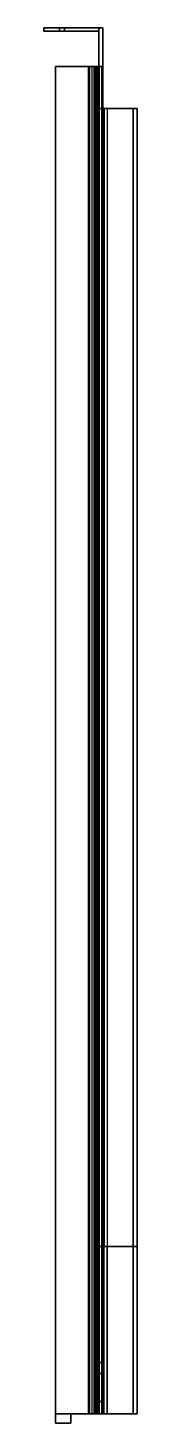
# Model space of a CAD drawing. Header units: millimetres. Extents: x 0 to 30, y -450 to 0.
import ezdxf

# ---------------------------------------------------------------- set-up
doc = ezdxf.new("R2010")
doc.units = ezdxf.units.MM
doc.layers.add('ACESSORIOS', color=1, linetype='Continuous')

msp = doc.modelspace()

# ---------------------------------------------------------------- linework, layer by layer
at = {"layer": 'ACESSORIOS'}
for p, q in [((17.7, 0, 88.8), (17.7, -26, 88.8)), ((17.7, 0, 88.8), (17.7, 0, 86)), ((17.7, -1, 86), (17.7, 0, 86)), ((17.7, -1, 86), (17.7, -1, 2.3)), ((17.7, -1, 2.3), (17.7, -12.5, 2.3)), ((3.7, -12.5, 2.3), (14.7, -12.5, 2.3)), ((3.7, -12.5, 2.3), (3.7, -450, 2.3)), ((3.7, -12.5, 1), (3.7, -450, 1)), ((14.35, -12.5, 1), (3.7, -12.5, 1)), ((14.35, -12.5, 1), (3.7, -12.5, 1)), ((3.7, -12.5, 1), (3.7, -12.5, 2.3)), ((3.7, -12.5, 2.3), (14.7, -12.5, 2.3)), ((14.35, -12.5, 1), (14.35, -447, 1)), ((15.55, -12.5, 0.31), (14.35, -12.5, 1)), ((14.7, -12.5, 2.3), (14.7, -447, 2.3)), ((14.7, -12.5, 2.3), (16.2, -12.5, 1.43)), ((16.2, -12.5, 1.43), (14.7, -12.5, 2.3)), ((17.7, -12.5, 2.3), (19, -12.5, 2.3)), ((17.7, -26, 79.3), (17.7, -393, 79.3)), ((17.7, -26, 88.8), (17.7, -26, 79.3)), ((17.7, -34, 61.5), (17.7, -394, 61.5)), ((17.7, -34, 25.5), (17.7, -394, 25.5)), ((17.7, -393, 79.3), (17.7, -447, 82.37)), ((17.7, -430.5, 28), (17.7, -443, 28)), ((17.7, -430.5, 33.94), (17.7, -430.5, 28)), ((17.7, -434, 40), (17.7, -430.5, 33.94)), ((17.7, -430.5, 2.3), (17.7, -443, 2.3)), ((17.7, -434, 58.5), (17.7, -434, 40)), ((17.7, -447, 58.5), (17.7, -434, 58.5)), ((17.7, -443, 32.5), (17.7, -447, 32.5)), ((17.7, -443, 28), (17.7, -443, 32.5)), ((17.7, -443, 2.3), (17.7, -447, 2.3)), ((3.7, -450, 1), (3.7, -447, 1)), ((8.7, -450, 2.3), (3.7, -450, 2.3)), ((3.7, -450, 1), (8.7, -450, 1)), ((8.7, -447, 2.3), (8.7, -450, 2.3)), ((14.7, -447, 2.3), (8.7, -447, 2.3)), ((8.7, -447, 1), (14.35, -447, 1)), ((8.7, -450, 1), (8.7, -447, 1)), ((14.35, -447, 1), (15.55, -447, 0.31)), ((15.55, -447, 0.31), (14.35, -447, 1)), ((16.2, -447, 1.43), (14.7, -447, 2.3)), ((16.2, -447, 1.43), (14.7, -447, 2.3)), ((17.7, -447, 32.5), (17.7, -447, 2.3)), ((17.7, -447, 82.37), (17.7, -447, 58.5)), ((19, -447, 32.5), (17.7, -447, 32.5)), ((17.7, -447, 32.5), (17.7, -447, 2.3)), ((19, -447, 2.3), (19, -447, 32.5))]:
    msp.add_line(p, q, dxfattribs=at)
at = {"layer": 'ACESSORIOS', "extrusion": (0, -1, 0)}
for p, q in [((14.7, -447, 2.3), (15.45, -447, 1.87)), ((15.45, -447, 1.87), (16.2, -447, 1.43))]:
    msp.add_line(p, q, dxfattribs=at)
at = {"layer": 'ACESSORIOS', "extrusion": (-1, 0, 0)}
for points, knots in [([(17.7, -34, 49.5), (17.7, -33.38, 49.84), (17.7, -32.77, 50.19), (17.7, -31.59, 50.96), (17.7, -31.01, 51.38), (17.7, -30.19, 52.08), (17.7, -29.93, 52.34), (17.7, -29.43, 52.87), (17.7, -29.2, 53.15), (17.7, -28.8, 53.76), (17.7, -28.63, 54.08), (17.7, -28.46, 54.6), (17.7, -28.41, 54.78), (17.7, -28.34, 55.14), (17.7, -28.33, 55.32), (17.7, -28.33, 55.5)], [0.035681408, 0.035681408, 0.035681408, 0.035681408, 0.037802221, 0.037802221, 0.039923033, 0.039923033, 0.040983439, 0.040983439, 0.042043845, 0.042043845, 0.043104252, 0.043104252, 0.043634455, 0.043634455, 0.044164658, 0.044164658, 0.044164658, 0.044164658]), ([(17.7, -28.33, 55.5), (17.7, -28.33, 55.68), (17.7, -28.34, 55.86), (17.7, -28.41, 56.22), (17.7, -28.45, 56.39), (17.7, -28.57, 56.74), (17.7, -28.64, 56.9), (17.7, -28.81, 57.23), (17.7, -28.9, 57.38), (17.7, -29.19, 57.83), (17.7, -29.42, 58.11), (17.7, -29.91, 58.65), (17.7, -30.17, 58.89), (17.7, -30.98, 59.6), (17.7, -31.55, 60.01), (17.7, -32.75, 60.8), (17.7, -33.37, 61.16), (17.7, -34, 61.5)], [0.044164658, 0.044164658, 0.044164658, 0.044164658, 0.04468949, 0.04468949, 0.045214321, 0.045214321, 0.045739153, 0.045739153, 0.046263985, 0.046263985, 0.047313648, 0.047313648, 0.048363312, 0.048363312, 0.050462639, 0.050462639, 0.052561966, 0.052561966, 0.052561966, 0.052561966]), ([(17.7, -34, 25.5), (17.7, -33.38, 25.84), (17.7, -32.76, 26.2), (17.7, -31.56, 26.98), (17.7, -30.98, 27.4), (17.7, -30.17, 28.11), (17.7, -29.91, 28.35), (17.7, -29.43, 28.87), (17.7, -29.2, 29.16), (17.7, -28.8, 29.77), (17.7, -28.63, 30.09), (17.7, -28.45, 30.6), (17.7, -28.41, 30.78), (17.7, -28.34, 31.14), (17.7, -28.33, 31.32), (17.7, -28.33, 31.5)], [0.014987921, 0.014987921, 0.014987921, 0.014987921, 0.017107577, 0.017107577, 0.019227233, 0.019227233, 0.020287061, 0.020287061, 0.021346889, 0.021346889, 0.022406717, 0.022406717, 0.02293663, 0.02293663, 0.023466544, 0.023466544, 0.023466544, 0.023466544]), ([(17.7, -28.33, 31.5), (17.7, -28.33, 31.68), (17.7, -28.35, 31.86), (17.7, -28.41, 32.22), (17.7, -28.45, 32.39), (17.7, -28.57, 32.74), (17.7, -28.64, 32.9), (17.7, -28.8, 33.22), (17.7, -28.9, 33.38), (17.7, -29.19, 33.83), (17.7, -29.42, 34.11), (17.7, -29.91, 34.64), (17.7, -30.16, 34.89), (17.7, -30.97, 35.59), (17.7, -31.56, 36.02), (17.7, -32.76, 36.8), (17.7, -33.38, 37.16), (17.7, -34, 37.5)], [0.023466544, 0.023466544, 0.023466544, 0.023466544, 0.023993303, 0.023993303, 0.024520061, 0.024520061, 0.025046819, 0.025046819, 0.025573577, 0.025573577, 0.026627094, 0.026627094, 0.02768061, 0.02768061, 0.029787643, 0.029787643, 0.031894676, 0.031894676, 0.031894676, 0.031894676]), ([(17.7, -34, 37.5), (17.7, -33.37, 37.84), (17.7, -32.75, 38.21), (17.7, -31.55, 38.99), (17.7, -30.97, 39.41), (17.7, -30.16, 40.12), (17.7, -29.9, 40.37), (17.7, -29.41, 40.9), (17.7, -29.18, 41.18), (17.7, -28.79, 41.78), (17.7, -28.63, 42.1), (17.7, -28.45, 42.61), (17.7, -28.41, 42.79), (17.7, -28.34, 43.14), (17.7, -28.33, 43.32), (17.7, -28.33, 43.5)], [0.023531632, 0.023531632, 0.023531632, 0.023531632, 0.025654749, 0.025654749, 0.027777866, 0.027777866, 0.028839424, 0.028839424, 0.029900982, 0.029900982, 0.030962541, 0.030962541, 0.03149332, 0.03149332, 0.032024099, 0.032024099, 0.032024099, 0.032024099]), ([(17.7, -28.33, 43.5), (17.7, -28.33, 43.68), (17.7, -28.34, 43.86), (17.7, -28.41, 44.22), (17.7, -28.45, 44.39), (17.7, -28.57, 44.74), (17.7, -28.64, 44.9), (17.7, -28.81, 45.23), (17.7, -28.9, 45.38), (17.7, -29.19, 45.83), (17.7, -29.42, 46.11), (17.7, -29.91, 46.65), (17.7, -30.17, 46.89), (17.7, -30.98, 47.6), (17.7, -31.55, 48.01), (17.7, -32.75, 48.8), (17.7, -33.37, 49.16), (17.7, -34, 49.5)], [0.032024099, 0.032024099, 0.032024099, 0.032024099, 0.032556, 0.032556, 0.033087902, 0.033087902, 0.033619804, 0.033619804, 0.034151705, 0.034151705, 0.035215509, 0.035215509, 0.036279312, 0.036279312, 0.038406919, 0.038406919, 0.040534525, 0.040534525, 0.040534525, 0.040534525])]:
    msp.add_open_spline(points, degree=3, knots=knots, dxfattribs=at)
at = {"layer": 'ACESSORIOS', "extrusion": (1, 0, 0)}
for points, knots in [([(17.7, -394, 61.5), (17.7, -394.63, 61.16), (17.7, -395.24, 60.8), (17.7, -396.44, 60.01), (17.7, -397.03, 59.59), (17.7, -397.84, 58.88), (17.7, -398.1, 58.63), (17.7, -398.59, 58.1), (17.7, -398.82, 57.82), (17.7, -399.21, 57.21), (17.7, -399.38, 56.89), (17.7, -399.55, 56.37), (17.7, -399.6, 56.2), (17.7, -399.66, 55.84), (17.7, -399.67, 55.66), (17.7, -399.67, 55.11), (17.7, -399.6, 54.76), (17.7, -399.36, 54.07), (17.7, -399.19, 53.75), (17.7, -398.89, 53.3), (17.7, -398.78, 53.15), (17.7, -398.56, 52.87), (17.7, -398.44, 52.73), (17.7, -398.08, 52.34), (17.7, -397.82, 52.1), (17.7, -397.02, 51.4), (17.7, -396.44, 50.98), (17.7, -395.24, 50.2), (17.7, -394.62, 49.84), (17.7, -394, 49.5)], [0.00765786, 0.00765786, 0.00765786, 0.00765786, 0.00979461, 0.00979461, 0.01193137, 0.01193137, 0.01299974, 0.01299974, 0.01406812, 0.01406812, 0.0151365, 0.0151365, 0.01567069, 0.01567069, 0.01620487, 0.01620487, 0.01727325, 0.01727325, 0.01834163, 0.01834163, 0.01887582, 0.01887582, 0.01941, 0.01941, 0.02047838, 0.02047838, 0.02261514, 0.02261514, 0.02475189, 0.02475189, 0.02475189, 0.02475189]), ([(17.7, -394, 49.5), (17.7, -394.63, 49.16), (17.7, -395.25, 48.8), (17.7, -396.44, 48.02), (17.7, -397.02, 47.6), (17.7, -397.83, 46.9), (17.7, -398.09, 46.65), (17.7, -398.58, 46.12), (17.7, -398.8, 45.84), (17.7, -399.1, 45.39), (17.7, -399.19, 45.23), (17.7, -399.35, 44.91), (17.7, -399.43, 44.74), (17.7, -399.54, 44.4), (17.7, -399.59, 44.23), (17.7, -399.65, 43.87), (17.7, -399.67, 43.69), (17.7, -399.67, 43.33), (17.7, -399.66, 43.15), (17.7, -399.6, 42.79), (17.7, -399.55, 42.62), (17.7, -399.38, 42.11), (17.7, -399.21, 41.79), (17.7, -398.82, 41.18), (17.7, -398.59, 40.9), (17.7, -398.11, 40.37), (17.7, -397.84, 40.12), (17.7, -397.03, 39.41), (17.7, -396.45, 38.99), (17.7, -395.25, 38.21), (17.7, -394.63, 37.84), (17.7, -394, 37.5)], [0.01662562, 0.01662562, 0.01662562, 0.01662562, 0.01875112, 0.01875112, 0.02087662, 0.02087662, 0.02193937, 0.02193937, 0.02300212, 0.02300212, 0.02353349, 0.02353349, 0.02406487, 0.02406487, 0.02459624, 0.02459624, 0.02512762, 0.02512762, 0.02565899, 0.02565899, 0.02619037, 0.02619037, 0.02725312, 0.02725312, 0.02831587, 0.02831587, 0.02937862, 0.02937862, 0.03150412, 0.03150412, 0.03362962, 0.03362962, 0.03362962, 0.03362962]), ([(17.7, -394, 37.5), (17.7, -394.63, 37.16), (17.7, -395.24, 36.8), (17.7, -396.45, 36.01), (17.7, -397.03, 35.59), (17.7, -397.85, 34.88), (17.7, -398.11, 34.63), (17.7, -398.59, 34.1), (17.7, -398.82, 33.81), (17.7, -399.12, 33.36), (17.7, -399.21, 33.21), (17.7, -399.37, 32.88), (17.7, -399.44, 32.71), (17.7, -399.55, 32.37), (17.7, -399.6, 32.19), (17.7, -399.66, 31.84), (17.7, -399.67, 31.66), (17.7, -399.67, 31.29), (17.7, -399.65, 31.11), (17.7, -399.59, 30.76), (17.7, -399.54, 30.58), (17.7, -399.36, 30.07), (17.7, -399.19, 29.75), (17.7, -398.79, 29.14), (17.7, -398.56, 28.86), (17.7, -398.08, 28.34), (17.7, -397.82, 28.1), (17.7, -397.01, 27.4), (17.7, -396.43, 26.98), (17.7, -395.24, 26.2), (17.7, -394.62, 25.84), (17.7, -394, 25.5)], [0.00827672, 0.00827672, 0.00827672, 0.00827672, 0.01041392, 0.01041392, 0.01255113, 0.01255113, 0.01361974, 0.01361974, 0.01468834, 0.01468834, 0.01522264, 0.01522264, 0.01575695, 0.01575695, 0.01629125, 0.01629125, 0.01682555, 0.01682555, 0.01735985, 0.01735985, 0.01789415, 0.01789415, 0.01896276, 0.01896276, 0.02003136, 0.02003136, 0.02109997, 0.02109997, 0.02323718, 0.02323718, 0.02537439, 0.02537439, 0.02537439, 0.02537439])]:
    msp.add_open_spline(points, degree=3, knots=knots, dxfattribs=at)
at = {"layer": 'ACESSORIOS'}
for points in [[(6.65, 0, 2.3), (0, 0, 11.8), (0, 0, 81), (5, 0, 86)], [(6.65, 0, 2.3), (6.65, -1, 2.3), (0, -1, 11.8), (0, 0, 11.8)], [(0, 0, 81), (0, -1, 81), (0, -1, 11.8), (0, 0, 11.8)], [(0, 0, 81), (0, -1, 81), (5, -1, 86), (5, 0, 86)], [(5, 0, 86), (5, -1, 86), (17.7, -1, 86), (17.7, 0, 86)], [(5, 0, 86), (6.65, 0, 2.3), (17.7, 0, 2.3), (17.7, 0, 86)], [(6.65, -1, 2.3), (6.65, -1, 2.3), (6.65, -1, 2.3), (6.65, 0, 2.3)], [(6.65, 0, 2.3), (6.65, -1, 2.3), (17.7, -1, 2.3), (17.7, 0, 2.3)], [(17.7, -26, 88.8), (17.7, -26, 2.3), (17.7, 0, 2.3), (17.7, 0, 88.8)], [(17.7, -26, 2.3), (17.7, -26, 2.3), (17.7, -26, 2.3), (17.7, 0, 2.3)], [(17.7, 0, 88.8), (17.7, 0, 2.3), (19, 0, 2.3), (19, 0, 88.8)], [(17.7, 0, 2.3), (17.7, -26, 2.3), (19, -26, 2.3), (19, 0, 2.3)], [(19, 0, 88.8), (19, 0, 88.8), (17.7, 0, 88.8)], [(19, 0, 88.8), (19, -26, 88.8), (17.7, -26, 88.8), (17.7, 0, 88.8)], [(17.7, 0, 86.02), (17.7, 0, 2.3), (17.7, 0, 86.02)], [(17.7, 0, 2.3), (17.7, -1, 2.3), (17.7, -1, 86), (17.7, 0, 86)], [(19, 0, 88.8), (19, 0, 2.3), (19, 0, 88.8)], [(19, 0, 2.3), (19, -26, 2.3), (19, -26, 88.8), (19, 0, 88.8)], [(6.65, -1, 2.3), (0, -1, 11.8), (0, -1, 81), (5, -1, 86)], [(17.7, -1, 86), (17.7, -1, 2.3), (6.65, -1, 2.3), (5, -1, 86)], [(17.7, -1, 2.3), (17.7, -1, 2.3), (6.65, -1, 2.3)], [(3.7, -12.5, 2.3), (3.7, -12.5, 1), (3.7, -450, 1), (3.7, -450, 2.3)], [(3.7, -447, 2.3), (14.7, -447, 2.3), (14.7, -12.5, 2.3), (3.7, -12.5, 2.3)], [(3.7, -12.5, 1), (3.7, -447, 1), (14.35, -447, 1), (14.35, -12.5, 1)], [(3.7, -12.5, 1), (14.35, -12.5, 1), (14.7, -12.5, 2.3), (3.7, -12.5, 2.3)], [(14.35, -447, 1), (15.55, -447, 0.31), (15.55, -12.5, 0.31), (14.35, -12.5, 1)], [(14.35, -12.5, 1), (14.7, -12.5, 2.3), (16.2, -12.5, 1.43), (15.55, -12.5, 0.31)], [(14.7, -447, 2.3), (16.2, -447, 1.43), (16.2, -12.5, 1.43), (14.7, -12.5, 2.3)], [(19, -26, 88.8), (19, -26, 2.3), (17.7, -26, 2.3), (17.7, -26, 88.8)], [(19, -26, 2.3), (19, -26, 2.3), (17.7, -26, 2.3)], [(17.7, -393, 79.3), (19, -393, 79.13), (19, -26, 79.13), (17.7, -26, 79.3)], [(19.5, -26, 86), (17.7, -26, 79.3), (17.7, -393, 79.3), (19.5, -393, 86)], [(17.7, -26, 79.3), (19, -26, 79.13), (20.49, -26, 84.7), (19.5, -26, 86)], [(17.7, -26, 2.3), (17.7, -26, 79.3), (17.7, -393, 79.3), (17.7, -393, 2.3)], [(19, -26, 79.13), (20.49, -26, 84.7), (20.49, -393, 84.7), (19, -393, 79.13)], [(19, -26, 2.3), (19, -26, 79.3), (19, -393, 79.13), (19, -393, 2.3)], [(19.5, -393, 86), (30.1, -393, 86), (30.1, -26, 86), (19.5, -26, 86)], [(20.49, -26, 84.7), (19.5, -26, 86), (30.1, -26, 86), (28.8, -26, 84.7)], [(20.49, -393, 84.7), (28.8, -393, 84.7), (28.8, -26, 84.7), (20.49, -26, 84.7)], [(28.8, -26, 84.7), (28.8, -26, 82), (28.8, -393, 82), (28.8, -393, 84.7)], [(28.8, -26, 82), (30.1, -26, 82), (30.1, -393, 82), (28.8, -393, 82)], [(30.1, -26, 86), (28.8, -26, 84.7), (28.8, -26, 82), (30.1, -26, 82)], [(30.1, -393, 82), (30.1, -393, 86), (30.1, -26, 86), (30.1, -26, 82)], [(17.7, -447, 82.37), (19.5, -447, 89.07), (19.5, -393, 86), (17.7, -393, 79.3)], [(17.7, -393, 79.3), (17.7, -447, 82.37), (17.7, -447, 58.5), (17.7, -393, 58.5)], [(17.7, -434, 40), (17.7, -434, 58.5), (17.7, -393, 58.5), (17.7, -393, 40.8)], [(17.7, -430.5, 2.3), (17.7, -430.5, 2.3), (17.7, -430.5, 2.3), (17.7, -393, 2.3)], [(17.7, -443, 28), (17.7, -443, 2.3), (17.7, -393, 2.3), (17.7, -393, 28)], [(17.7, -443, 2.3), (17.7, -443, 2.3), (17.7, -443, 2.3), (17.7, -393, 2.3)], [(17.7, -393, 40.8), (17.7, -434, 40), (17.7, -430.5, 33.94), (17.7, -393, 33.94)], [(17.7, -430.5, 33.94), (17.7, -430.5, 28), (17.7, -393, 28), (17.7, -393, 33.94)], [(17.7, -430.5, 28), (17.7, -430.5, 28), (17.7, -430.5, 28), (17.7, -393, 28)], [(19, -393, 79.13), (19, -447, 82.2), (20.49, -447, 87.77), (20.49, -393, 84.7)], [(19, -393, 79.13), (19, -447, 82.2), (19, -447, 58.5), (19, -393, 58.5)], [(19, -434, 40), (19, -434, 58.5), (19, -393, 58.5), (19, -393, 40.71)], [(19, -393, 28), (19, -393, 2.3), (19, -393, 28)], [(19, -393, 28), (19, -393, 2.3), (19, -393, 28)], [(19, -393, 2.3), (19, -443, 2.3), (19, -443, 28), (19, -393, 28)], [(19, -393, 33.94), (19, -393, 28), (19, -393, 33.94)], [(19, -393, 28), (19, -430.5, 28), (19, -430.5, 33.94), (19, -393, 33.94)], [(19, -393, 40.71), (19, -393, 33.94), (19, -430.5, 33.94), (19, -434, 40)], [(19.5, -393, 86), (30.1, -393, 86), (30.1, -447, 89.07), (19.5, -447, 89.07)], [(20.49, -447, 87.77), (28.8, -447, 87.77), (28.8, -393, 84.7), (20.49, -393, 84.7)], [(28.8, -447, 85.07), (28.8, -393, 82), (30.1, -393, 82), (30.1, -447, 85.07)], [(28.8, -393, 84.7), (28.8, -393, 82), (28.8, -447, 85.07), (28.8, -447, 87.77)], [(30.1, -447, 85.07), (30.1, -447, 89.07), (30.1, -393, 86), (30.1, -393, 82)], [(17.7, -443, 2.3), (17.7, -443, 2.3), (17.7, -443, 2.3), (17.7, -430.5, 2.3)], [(19, -430.5, 28), (19, -430.5, 28), (17.7, -430.5, 28)], [(19, -430.5, 28), (19, -443, 28), (17.7, -443, 28), (17.7, -430.5, 28)], [(17.7, -430.5, 28), (19, -430.5, 28), (19, -430.5, 33.94), (17.7, -430.5, 33.94)], [(19, -430.5, 33.94), (17.7, -430.5, 33.94), (17.7, -434, 40), (19, -434, 40)], [(17.7, -430.5, 28), (17.7, -443, 28), (19, -443, 28), (19, -430.5, 28)], [(19, -430.5, 33.94), (19, -430.5, 28), (17.7, -430.5, 28), (17.7, -430.5, 33.94)], [(17.7, -434, 40), (19, -434, 40), (19, -434, 58.5), (17.7, -434, 58.5)], [(19, -434, 58.5), (17.7, -434, 58.5), (17.7, -447, 58.5), (19, -447, 58.5)], [(17.7, -447, 32.5), (17.7, -447, 2.3), (17.7, -443, 2.3), (17.7, -443, 32.5)], [(17.7, -447, 2.3), (17.7, -447, 2.3), (17.7, -447, 2.3), (17.7, -443, 2.3)], [(19, -443, 32.5), (19, -443, 32.5), (17.7, -443, 32.5)], [(19, -443, 32.5), (19, -447, 32.5), (17.7, -447, 32.5), (17.7, -443, 32.5)], [(17.7, -443, 32.5), (17.7, -443, 28), (19, -443, 28), (19, -443, 32.5)], [(19, -443, 32.5), (19, -443, 2.3), (19, -443, 32.5)], [(19, -443, 2.3), (19, -447, 2.3), (19, -447, 32.5), (19, -443, 32.5)], [(3.7, -450, 1), (3.7, -450, 1), (3.7, -450, 1), (3.7, -447, 1)], [(3.7, -447, 1), (3.7, -450, 1), (8.7, -450, 1), (8.7, -447, 1)], [(8.7, -447, 2.3), (8.7, -447, 2.3), (3.7, -447, 2.3)], [(8.7, -447, 2.3), (8.7, -450, 2.3), (3.7, -450, 2.3), (3.7, -447, 2.3)], [(8.7, -450, 2.3), (8.7, -450, 1), (3.7, -450, 1), (3.7, -450, 2.3)], [(8.7, -450, 1), (8.7, -450, 1), (3.7, -450, 1)], [(8.7, -447, 2.3), (8.7, -447, 1), (8.7, -447, 2.3)], [(8.7, -447, 1), (8.7, -450, 1), (8.7, -450, 2.3), (8.7, -447, 2.3)], [(8.7, -447, 2.3), (8.7, -447, 1), (14.35, -447, 1), (14.7, -447, 2.3)], [(14.7, -447, 2.3), (14.35, -447, 1), (15.55, -447, 0.31), (16.2, -447, 1.43)], [(19, -447, 32.5), (19, -447, 2.3), (17.7, -447, 2.3), (17.7, -447, 32.5)], [(19, -447, 2.3), (19, -447, 2.3), (17.7, -447, 2.3)], [(17.7, -447, 58.5), (19, -447, 58.5), (19, -447, 82.2), (17.7, -447, 82.37)], [(19, -447, 82.2), (17.7, -447, 82.37), (19.5, -447, 89.07), (20.49, -447, 87.77)], [(19, -447, 58.5), (19, -447, 58.5), (17.7, -447, 58.5)], [(19.5, -447, 89.07), (20.49, -447, 87.77), (28.8, -447, 87.77), (30.1, -447, 89.07)], [(28.8, -447, 87.77), (30.1, -447, 89.07), (30.1, -447, 85.07), (28.8, -447, 85.07)]]:
    msp.add_3dface(points, dxfattribs=at)

# ---------------------------------------------------------------- meshes
mesh = msp.add_polymesh((2, 5), dxfattribs=at)
for k, corner in enumerate([(17.7, -12.5, 2.3), (17.57, -12.5, 1.8), (17.2, -12.5, 1.43), (16.7, -12.5, 1.3), (16.2, -12.5, 1.43), (19, -12.5, 2.3), (18.69, -12.5, 1.15), (17.85, -12.5, 0.31), (16.7, -12.5), (15.55, -12.5, 0.31)]):
    mesh.set_mesh_vertex(divmod(k, 5), corner)
mesh = msp.add_polymesh((2, 5), dxfattribs=at)
for k, corner in enumerate([(15.55, -12.5, 0.31), (16.7, -12.5), (17.85, -12.5, 0.31), (18.69, -12.5, 1.15), (19, -12.5, 2.3), (15.55, -447, 0.31), (16.7, -447), (17.85, -447, 0.31), (18.69, -447, 1.15), (19, -447, 2.3)]):
    mesh.set_mesh_vertex(divmod(k, 5), corner)
mesh = msp.add_polymesh((2, 5), dxfattribs=at)
for k, corner in enumerate([(17.7, -12.5, 2.3), (17.57, -12.5, 1.8), (17.2, -12.5, 1.43), (16.7, -12.5, 1.3), (16.2, -12.5, 1.43), (17.7, -447, 2.3), (17.57, -447, 1.8), (17.2, -447, 1.43), (16.7, -447, 1.3), (16.2, -447, 1.43)]):
    mesh.set_mesh_vertex(divmod(k, 5), corner)
mesh = msp.add_polymesh((2, 5), dxfattribs=at)
for k, corner in enumerate([(16.2, -447, 1.43), (16.7, -447, 1.3), (17.2, -447, 1.43), (17.57, -447, 1.8), (17.7, -447, 2.3), (15.55, -447, 0.31), (16.7, -447), (17.85, -447, 0.31), (18.69, -447, 1.15), (19, -447, 2.3)]):
    mesh.set_mesh_vertex(divmod(k, 5), corner)

doc.saveas('drawing.dxf')
